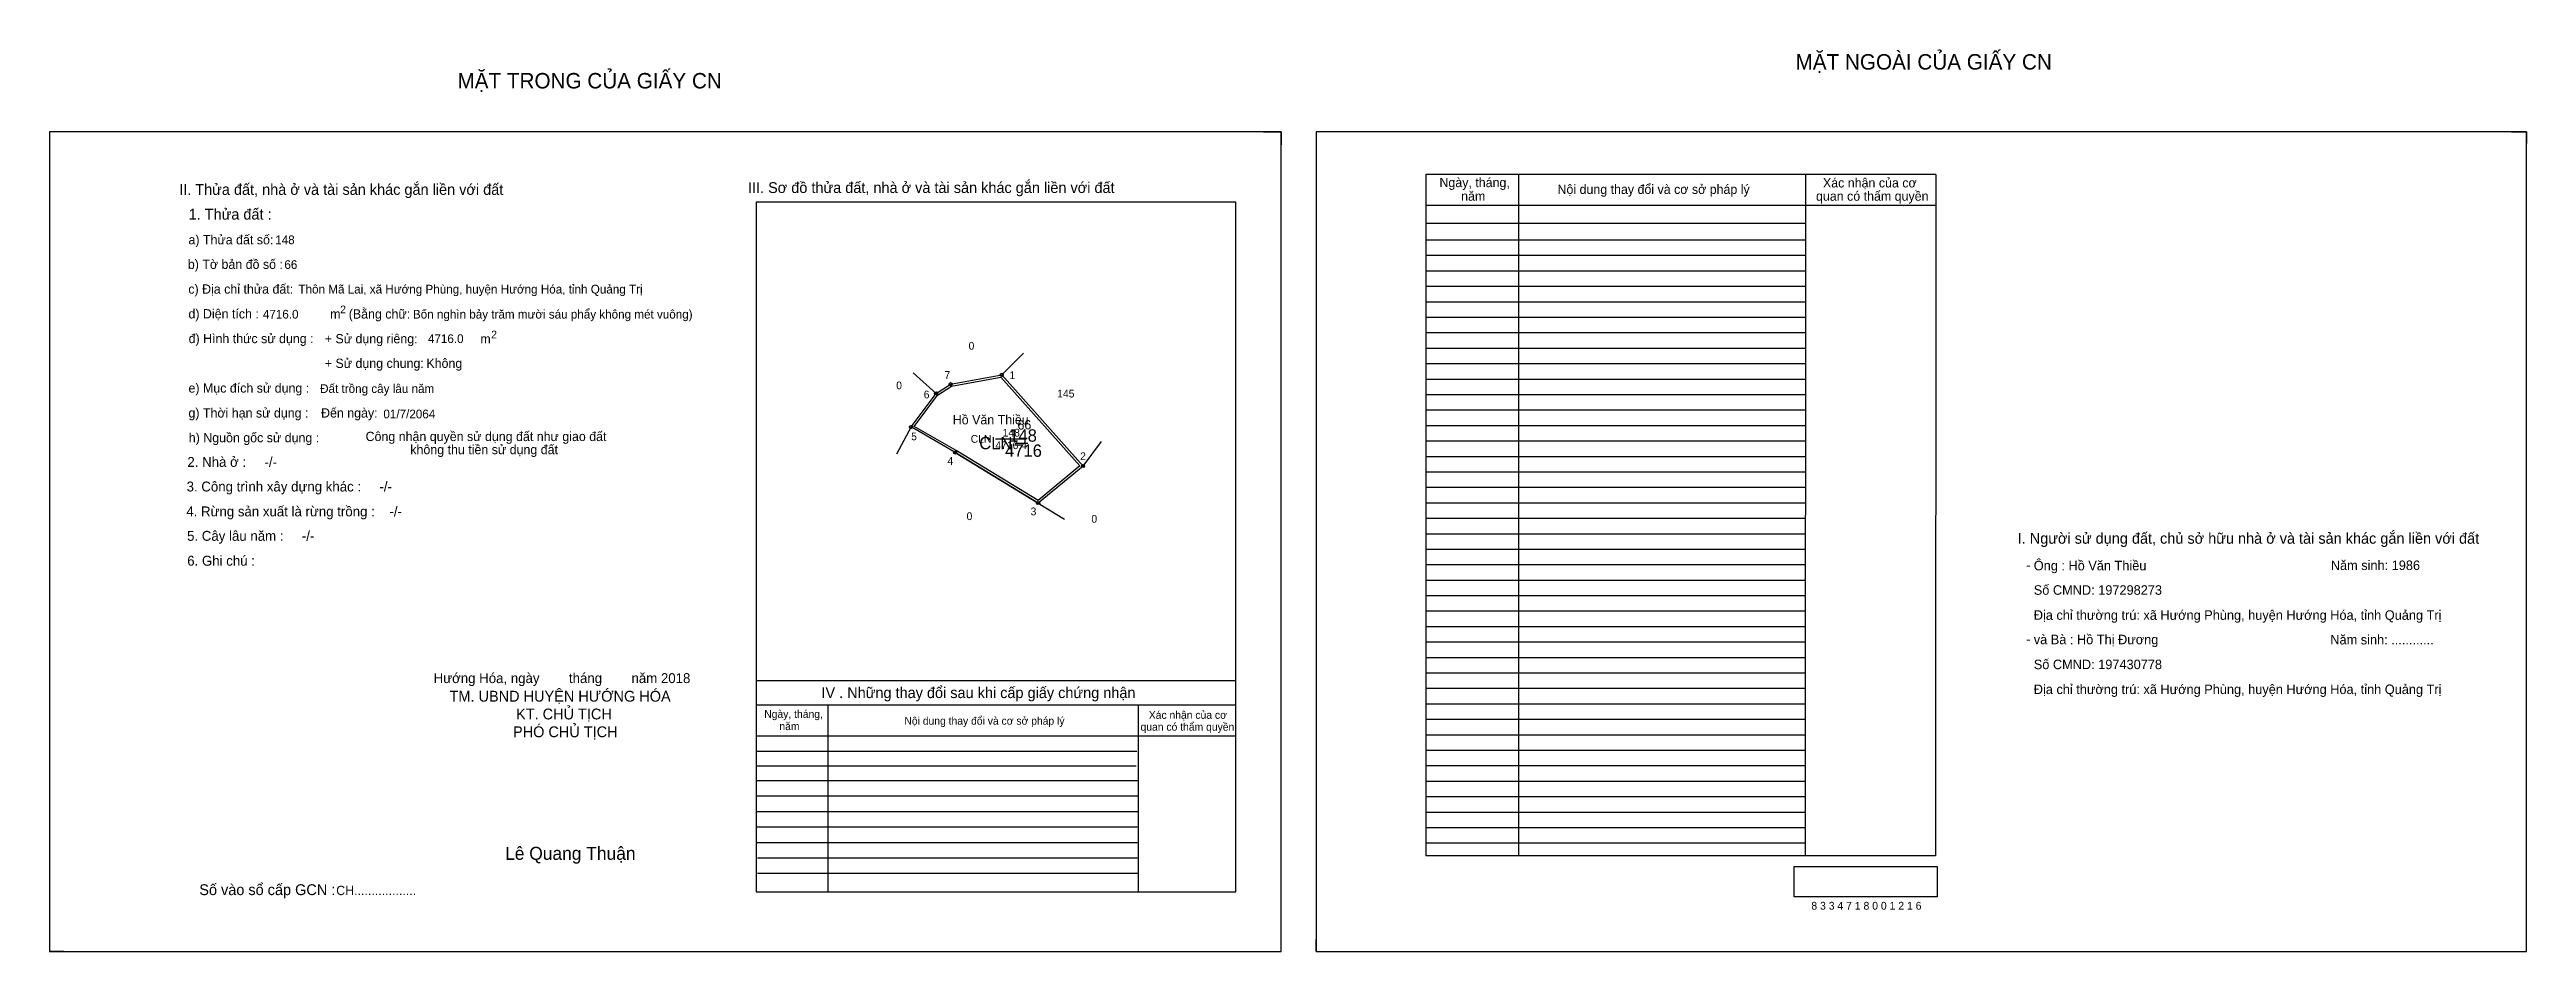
# Model space of a CAD drawing. Extents: x 532699 to 536205, y 1846856 to 1847439.
# Drawn here: x 534604 to 536205, y 1846856 to 1847439 of the extents above.
import ezdxf

# ---------------------------------------------------------------- set-up
doc = ezdxf.new("R2010")
doc.units = 0
for name, color, linetype in [('Default', 7, 'Continuous'), ('Level 10', 7, 'Continuous'), ('Level 11', 7, 'Continuous'), ('Level 13', 7, 'Continuous'), ('Level 2', 7, 'Continuous'), ('Level 27', 7, 'Continuous'), ('Level 3', 7, 'Continuous'), ('Level 36', 7, 'Continuous'), ('Level 4', 7, 'Continuous'), ('Level 5', 7, 'Continuous'), ('Level 55', 7, 'Continuous'), ('Level 6', 7, 'Continuous'), ('Level 7', 7, 'Continuous'), ('Level 8', 7, 'Continuous'), ('Level 9', 7, 'Continuous')]:
    doc.layers.add(name, color=color, linetype=linetype)

msp = doc.modelspace()

# ---------------------------------------------------------------- linework, layer by layer
at = {"layer": 'Level 10'}
for p, q in [((535388.9, 1847385.9), (535400.2, 1847385.9)), ((535400.2, 1847385.9), (535400.2, 1847377.5)), ((536195.7, 1847385.9), (536205.3, 1847385.9)), ((536205.3, 1847385.9), (536205.3, 1847378.5)), ((535161, 1847195.1), (535177.2, 1847216.8)), ((535189.5, 1847178.6), (535161, 1847195.1)), ((535189.5, 1847178.6), (535243.2, 1847145.9)), ((535272.2, 1847169.8), (535243.2, 1847145.9)), ((534604.1, 1846863.7), (534604.1, 1846855.9)), ((535423, 1846855.9), (535423, 1846863.7)), ((534613.3, 1846855.9), (534604.1, 1846855.9)), ((535423, 1846855.9), (535430.1, 1846855.9))]:
    msp.add_line(p, q, dxfattribs=at)
for points in [[(534604.1, 1846855.9), (535400.2, 1846855.9), (535400.2, 1847385.9), (534604.1, 1847385.9)], [(535423, 1846855.9), (536205.3, 1846855.9), (536205.3, 1847385.9), (535423, 1847385.9)], [(535243.2, 1847145.9), (535189.5, 1847178.6), (535161, 1847195.1), (535177.2, 1847216.8), (535186.6, 1847222.8), (535219.6, 1847228.8), (535272.2, 1847169.8)], [(535243.1, 1847147.6), (535190.2, 1847179.9), (535163.1, 1847195.5), (535178.2, 1847215.7), (535187.1, 1847221.4), (535219.1, 1847227.3), (535270.2, 1847169.9)]]:
    msp.add_lwpolyline(points, close=True, dxfattribs=at)
at = {"layer": 'Level 11'}
for centre in [(535219.6, 1847228.8), (535177.2, 1847216.8), (535186.6, 1847222.8), (535161, 1847195.1), (535189.5, 1847178.6), (535272.2, 1847169.8), (535243.2, 1847145.9), (535243.2, 1847145.9)]:
    msp.add_circle(centre, 1, dxfattribs=at)
at = {"layer": 'Level 27'}
for p, q in [((535219.6, 1847228.8), (535233.8, 1847242.9)), ((535177.2, 1847216.8), (535162.3, 1847230.1)), ((535161, 1847195.1), (535151.6, 1847177.5)), ((535272.2, 1847169.8), (535284.2, 1847185.8)), ((535243.2, 1847145.9), (535260.3, 1847135.5))]:
    msp.add_line(p, q, dxfattribs=at)
at = {"layer": 'Level 6'}
msp.add_lwpolyline([(535732, 1846911), (535824.4, 1846911), (535824.4, 1846891.2), (535732, 1846891.2)], close=True, dxfattribs=at)
at = {"layer": 'Level 7'}
for p, q in [((535739, 1847315.9), (535493.8, 1847315.9)), ((535739, 1847305.9), (535493.8, 1847305.9)), ((535739, 1847295.9), (535493.8, 1847295.9)), ((535739, 1847285.9), (535493.8, 1847285.9)), ((535739, 1847275.9), (535493.8, 1847275.9)), ((535739, 1847265.9), (535493.8, 1847265.9)), ((535739, 1847255.9), (535493.8, 1847255.9)), ((535739, 1847245.9), (535493.8, 1847245.9)), ((535739, 1847235.9), (535493.8, 1847235.9)), ((535739, 1847225.9), (535493.8, 1847225.9)), ((535739, 1847215.9), (535493.8, 1847215.9)), ((535739, 1847205.9), (535493.8, 1847205.9)), ((535739, 1847195.9), (535493.8, 1847195.9)), ((535228.4, 1847184.7), (535236.4, 1847184.7)), ((535739, 1847185.9), (535493.8, 1847185.9)), ((535739, 1847175.9), (535493.8, 1847175.9)), ((535739, 1847165.9), (535493.8, 1847165.9)), ((535739, 1847155.9), (535493.8, 1847155.9)), ((535739, 1847145.9), (535493.8, 1847145.9)), ((535739, 1847135.9), (535493.8, 1847135.9)), ((535739, 1847125.9), (535493.8, 1847125.9)), ((535739, 1847115.9), (535493.8, 1847115.9)), ((535739, 1847105.9), (535493.8, 1847105.9)), ((535739, 1847095.9), (535493.8, 1847095.9)), ((535739, 1847085.9), (535493.8, 1847085.9)), ((535739, 1847075.9), (535493.8, 1847075.9)), ((535739, 1847065.9), (535493.8, 1847065.9)), ((535739, 1847055.9), (535493.8, 1847055.9)), ((535739, 1847045.9), (535493.8, 1847045.9)), ((535739, 1847035.9), (535493.8, 1847035.9)), ((535739, 1847025.9), (535493.8, 1847025.9)), ((535739, 1847015.9), (535493.8, 1847015.9)), ((535739, 1847005.9), (535493.8, 1847005.9)), ((535307, 1846985.3), (535060.9, 1846985.3)), ((535739, 1846995.9), (535493.8, 1846995.9)), ((535739, 1846985.9), (535493.8, 1846985.9)), ((535306.6, 1846975.8), (535060.9, 1846975.8)), ((535739, 1846975.9), (535493.8, 1846975.9)), ((535307.8, 1846966.3), (535060.9, 1846966.3)), ((535307.8, 1846956.3), (535060.9, 1846956.3)), ((535739, 1846965.9), (535493.8, 1846965.9)), ((535739, 1846955.9), (535493.8, 1846955.9)), ((535307.8, 1846946.3), (535060.9, 1846946.3)), ((535307.8, 1846936.3), (535060.9, 1846936.3)), ((535739, 1846945.9), (535493.8, 1846945.9)), ((535307.8, 1846926.3), (535060.9, 1846926.3)), ((535739, 1846935.9), (535493.8, 1846935.9)), ((535739, 1846925.9), (535493.8, 1846925.9)), ((535307.8, 1846916.3), (535061.7, 1846916.3)), ((535307.8, 1846906.3), (535061.7, 1846906.3))]:
    msp.add_line(p, q, dxfattribs=at)
at = {"layer": 'Level 8'}
for p, q in [((535823.4, 1847358.4), (535493.8, 1847358.4)), ((535493.8, 1847358.4), (535493.8, 1846917.9)), ((535553.8, 1847358.4), (535553.8, 1846917.9)), ((535739.2, 1847358.2), (535739, 1846917.9)), ((535823.4, 1847358.4), (535823.3, 1846917.9)), ((535370.9, 1847340.5), (535060.9, 1847340.5)), ((535060.9, 1847340.5), (535060.9, 1846894.5)), ((535370.9, 1846894.5), (535370.9, 1847340.5)), ((535823.4, 1847338.4), (535493.8, 1847338.4)), ((535739, 1847326.7), (535493.8, 1847326.7)), ((535370.9, 1847030.9), (535060.9, 1847030.9)), ((535370.9, 1847015.2), (535060.9, 1847015.2)), ((535107.2, 1847015.2), (535107.2, 1846894.5)), ((535307.8, 1847015.2), (535307.8, 1846894.5)), ((535370.9, 1846995.2), (535060.9, 1846995.2)), ((535823.3, 1846917.9), (535493.8, 1846917.9)), ((535060.9, 1846894.5), (535370.9, 1846894.5))]:
    msp.add_line(p, q, dxfattribs=at)
at = {"layer": 'Level 9'}
msp.add_line((535215.5, 1847187.4), (535235.6, 1847187.4), dxfattribs=at)

# ---------------------------------------------------------------- texts
at = {"layer": 'Default'}
for s, p in [('e) Mục đích sử dụng :', (534693.9, 1847217.3)), ('g) Thời hạn sử dụng :', (534693.9, 1847201.2)), ('Đến ngày:', (534779.6, 1847201.2)), ('Công nhận quyền sử dụng đất như giao đất', (534808.4, 1847186)), ('h) Nguồn gốc sử dụng :', (534694.1, 1847185.2)), ('không thu tiền sử dụng đất', (534837.3, 1847177.5))]:
    msp.add_text(s, height=6, dxfattribs=at).set_placement(p)
at = {"layer": 'Level 13'}
for s, p in [('148', (535220.2, 1847188.9)), ('CLN', (535199.6, 1847184.9)), ('4716.4', (535215.5, 1847180.8))]:
    msp.add_text(s, height=5, dxfattribs=at).set_placement(p)
at = {"layer": 'Level 2'}
msp.add_text('Hồ Văn Thiều', height=6, dxfattribs=at).set_placement((535188, 1847196.8))
at = {"layer": 'Level 3'}
msp.add_text('CLN ', height=8, dxfattribs=at).set_placement((535205.1, 1847180.7))
at = {"layer": 'Level 36'}
for s, p in [('0', (535198.2, 1847245.1)), ('0', (535151.4, 1847219.5)), ('145', (535255.5, 1847214.2)), ('0', (535196.9, 1847134.9)), ('0', (535277.6, 1847133.2))]:
    msp.add_text(s, height=5, dxfattribs=at).set_placement(p)
at = {"layer": 'Level 4'}
msp.add_text('148', height=8, dxfattribs=at).set_placement((535224.5, 1847185.6))
at = {"layer": 'Level 5'}
msp.add_text('4716', height=8, dxfattribs=at).set_placement((535221.8, 1847175.8))
at = {"layer": 'Level 55'}
for s, height, p in [('145', 0.22, (535219.4, 1847228.6)), ('1', 0.8, (535219.4, 1847228.8)), ('0', 0.22, (535219.5, 1847228.6)), ('0', 0.22, (535219.5, 1847228.6)), ('6', 0.8, (535177, 1847216.8)), ('0', 0.22, (535177.2, 1847216.6)), ('0', 0.22, (535177.2, 1847216.6)), ('0', 0.22, (535177.2, 1847216.6)), ('0', 0.22, (535177.2, 1847216.6)), ('7', 0.8, (535186.3, 1847222.8)), ('0', 0.22, (535186.5, 1847222.6)), ('0', 0.22, (535186.5, 1847222.6)), ('5', 0.8, (535160.7, 1847195.1)), ('0', 0.22, (535160.9, 1847194.9)), ('0', 0.22, (535160.9, 1847194.9)), ('0', 0.22, (535160.9, 1847194.9)), ('4', 0.8, (535189.2, 1847178.6)), ('0', 0.22, (535189.4, 1847178.4)), ('2', 0.8, (535272, 1847169.8)), ('145', 0.22, (535272, 1847169.6)), ('0', 0.22, (535272.2, 1847169.6)), ('3', 0.8, (535243, 1847145.9)), ('0', 0.22, (535243.1, 1847145.7)), ('0', 0.22, (535243.1, 1847145.7))]:
    msp.add_text(s, height=height, dxfattribs=at).set_placement(p)
at = {"layer": 'Level 6'}
for s, height, p in [('148', 5.63, (534750, 1847313.3)), ('66', 5.63, (534755.9, 1847297.3)), ('Thôn Mã Lai, xã Hướng Phùng, huyện Hướng Hóa, tỉnh Quảng Trị', 5.64, (534765, 1847281.4)), ('4716.0', 5.63, (534742, 1847265.2)), ('Bốn nghìn bảy trăm mười sáu phẩy không mét vuông)', 5.632, (534839, 1847265.2)), ('4716.0', 5.63, (534848.7, 1847249.4)), ('Đất trồng cây lâu năm', 5.64, (534779, 1847217.1)), ('01/7/2064', 5.64, (534819.9, 1847200.7)), ('Ông : Hồ Văn Thiều', 6.16, (535886.8, 1847102.4)), ('Năm sinh: 1986', 6.16, (536078.8, 1847102.6)), ('Số CMND: 197298273', 6.16, (535886.8, 1847086.6)), ('Địa chỉ thường trú: xã Hướng Phùng, huyện Hướng Hóa, tỉnh Quảng Trị', 6.16, (535886.8, 1847070.4)), ('và Bà : Hồ Thị Đương', 6.16, (535886.8, 1847054.6)), ('Năm sinh: ............', 6.16, (536078.5, 1847054.5)), ('Số CMND: 197430778', 6.16, (535886.8, 1847038.5)), ('Địa chỉ thường trú: xã Hướng Phùng, huyện Hướng Hóa, tỉnh Quảng Trị', 6.16, (535886.8, 1847022.4)), ('8 3 3 4 7 1 8 0 0 1 2 1 6', 5.04, (535743, 1846883))]:
    msp.add_text(s, height=height, dxfattribs=at).set_placement(p)
at = {"layer": 'Level 7'}
for s, height, p in [('MẶT NGOÀI CỦA GIẤY CN', 10, (535732.8, 1847426.2)), ('MẶT TRONG CỦA GIẤY CN', 10, (534867.8, 1847414)), ('II. Thửa đất, nhà ở và tài sản khác gắn liền với đất', 7, (534687.9, 1847345.2)), ('III. Sơ đồ thửa đất, nhà ở và tài sản khác gắn liền với đất', 7, (535055.6, 1847346.4)), ('Ngày, tháng,', 6, (535502.6, 1847350.2)), ('Nội dung thay đổi và cơ sở pháp lý', 6, (535578.9, 1847345.8)), ('Xác nhận của cơ', 6, (535750.5, 1847350)), ('1. Thửa đất :', 7, (534694, 1847329.2)), ('năm', 6, (535516.6, 1847341.4)), (' quan có thẩm quyền', 6, (535743.8, 1847341.4)), ('a) Thửa đất số:', 6, (534693.9, 1847313.2)), ('b) Tờ bản đồ số :', 6, (534693.5, 1847297.3)), ('c) Địa chỉ thửa đất:', 6, (534693.8, 1847281.3)), ('2', 5, (534792, 1847268.6)), ('(Bằng chữ:', 6, (534797.5, 1847265.2)), ('d) Diện tích :', 6, (534693.9, 1847265.3)), ('m', 6, (534785.5, 1847265.2)), ('2', 5, (534889.6, 1847252.4)), ('đ) Hình thức sử dụng :', 6, (534694, 1847249.3)), ('+ Sử dụng riêng:', 6, (534782, 1847249.2)), ('m', 6, (534882.6, 1847249.1)), ('+ Sử dụng chung:', 6, (534782, 1847233.3)), ('Không', 6, (534847.7, 1847233.3)), ('2. Nhà ở :     -/-', 6.4, (534693.2, 1847169.3)), ('4. Rừng sản xuất là rừng trồng :    -/-', 6.4, (534692.5, 1847137.3)), ('3. Công trình xây dựng khác :     -/-', 6.4, (534692.7, 1847153.4)), ('5. Cây lâu năm :     -/-', 6.4, (534693, 1847121.5)), ('I. Người sử dụng đất, chủ sở hữu nhà ở và tài sản khác gắn liền với đất', 7, (535876.4, 1847119.6)), ('6. Ghi chú :', 6.4, (534693.1, 1847105.4)), ('-', 6.4, (535881.8, 1847102.6)), ('-', 6.4, (535881.8, 1847054.8)), ('Hướng Hóa, ngày        tháng        năm 2018', 6.4, (534852.4, 1847029.5)), ('TM. UBND HUYỆN HƯỚNG HÓA', 7, (534862.7, 1847017.5)), ('IV . Những thay đổi sau khi cấp giấy chứng nhận', 7, (535103.1, 1847019.8)), ('PHÓ CHỦ TỊCH', 7, (534903.7, 1846994.5)), ('KT. CHỦ TỊCH', 7, (534905.7, 1847006)), ('Ngày, tháng,', 5, (535066.1, 1847007)), ('năm', 5, (535075.9, 1846999.1)), ('Nội dung thay đổi và cơ sở pháp lý', 5, (535156.7, 1847002.6)), (' quan có thẩm quyền', 5, (535307.5, 1846998.7)), ('Xác nhận của cơ', 5, (535314.7, 1847006.4)), ('Lê Quang Thuận', 8.4, (534898.6, 1846915.2)), ('Số vào sổ cấp GCN :', 7, (534700.9, 1846892.4)), ('CH..................', 6, (534789.4, 1846892.4))]:
    msp.add_text(s, height=height, dxfattribs=at).set_placement(p)
msp.add_text('66', height=6, rotation=2, dxfattribs=at).set_placement((535229.9, 1847193.3))
at = {"layer": 'Level 9'}
for s, p in [('7', (535182.6, 1847226.2)), ('1', (535224.6, 1847226.1)), ('6', (535169.2, 1847213.6)), ('5', (535161.1, 1847186.5)), ('2', (535270.3, 1847173.7)), ('4', (535184.5, 1847170.6)), ('3', (535238.3, 1847138))]:
    msp.add_text(s, height=5, dxfattribs=at).set_placement(p)

doc.saveas('drawing.dxf')
